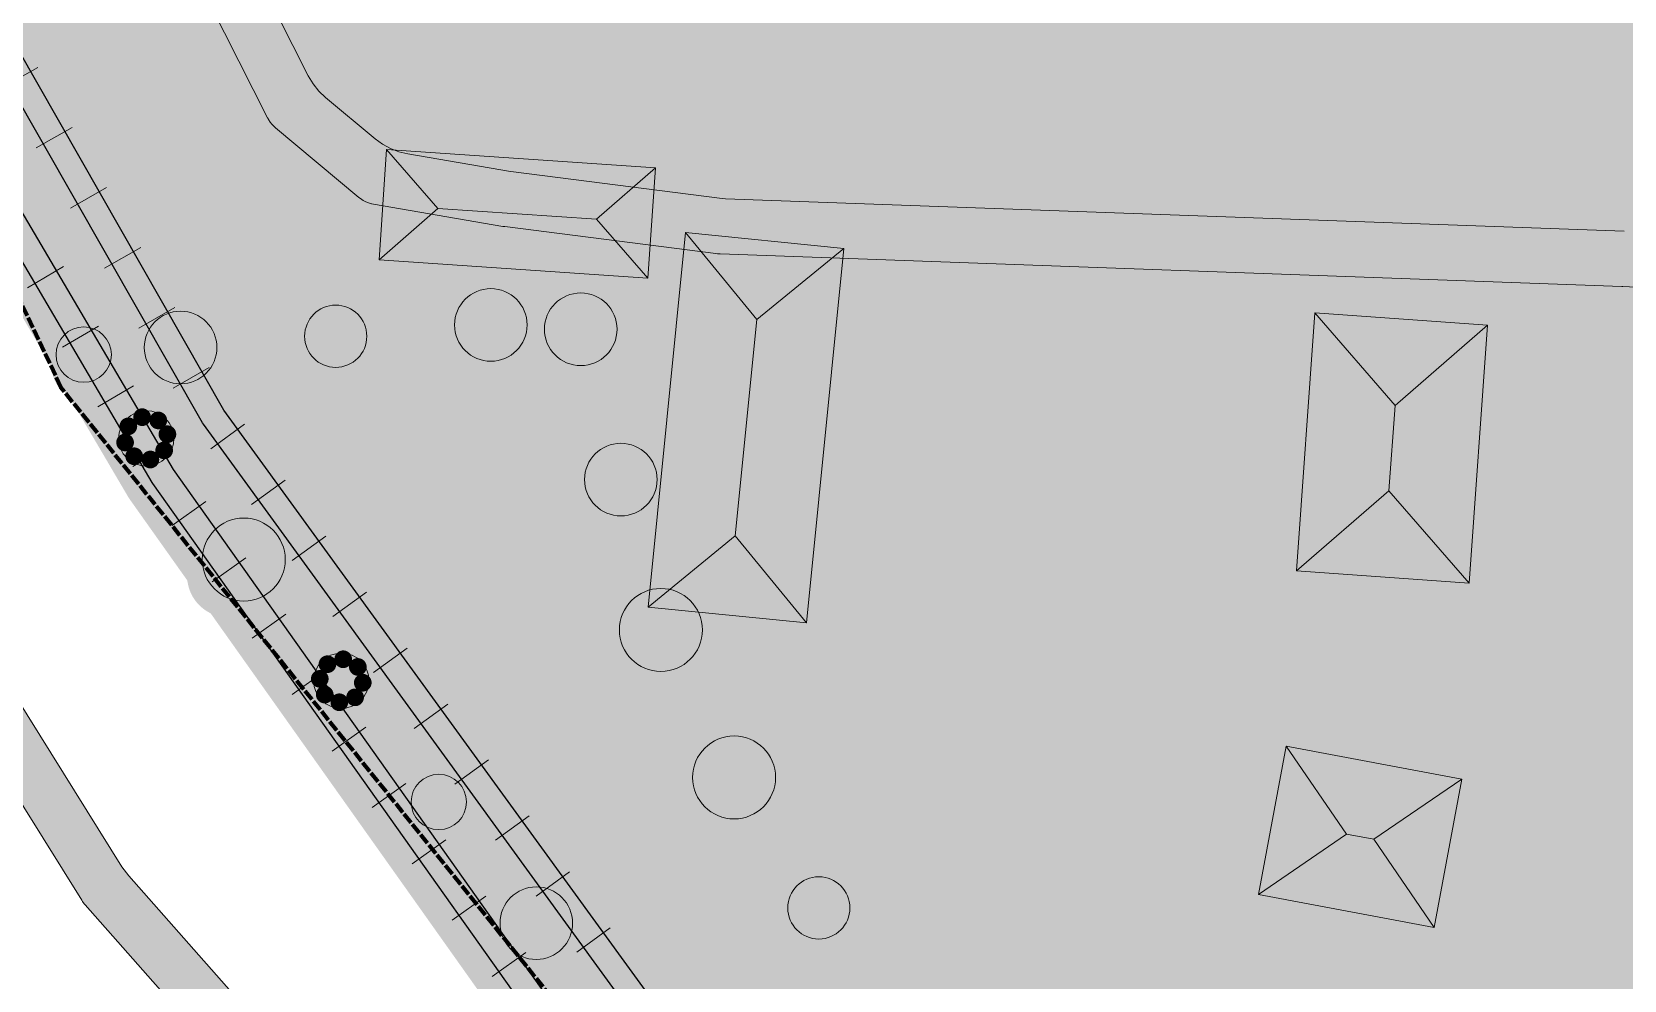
# Model space of a CAD drawing. Header units: metres. Extents: x 305909 to 307171, y 9156037 to 9156671.
# Drawn here: x 306094.2 to 306186.4, y 9156320.9 to 9156375.7 of the extents above; entities that cross this region are included whole.
import ezdxf

# ---------------------------------------------------------------- set-up
doc = ezdxf.new("R2010")
doc.units = ezdxf.units.M
doc.linetypes.add('DASHED2', pattern=[0.762, 0.635, -0.127])
for name, color, linetype, lineweight, true_color in [('B-BANGUNAN_PERMUKIMAN', 7, 'Continuous', 13, 0xf0cd8c), ('B-BAYANGAN', 7, 'Continuous', 0, 0x76786c), ('B-DELINEASI', 7, 'DASHED2', 70, 0xc800c8), ('J-PERKERASAN_JALAN', 7, 'Continuous', 9, 0x989896), ('K-REL_BALAS', 7, 'Continuous', 0, 0xb0a89c), ('K-REL_BANTALAN', 7, 'Continuous', 9, 0x5a5a5a), ('K-REL_KA', 7, 'Continuous', 25, 0x282828), ('V-POHON_PENEDUH', 7, 'Continuous', 13, 0x288232)]:
    doc.layers.add(name, color=color, linetype=linetype, lineweight=lineweight, true_color=true_color)
doc.layers.add('G-PERKERASAN', color=7, linetype='Continuous')

# ---------------------------------------------------------------- blocks, each defined once
blk = doc.blocks.new('POHON')
at = {"true_color": 0x347638}
h = blk.add_hatch(color=97, dxfattribs=at)
h.dxf.hatch_style = 1
edge = h.paths.add_edge_path()
edge.add_arc((0, 0), 1, 0, 360)
at = {"true_color": 0x3e843e}
h = blk.add_hatch(color=97, dxfattribs=at)
h.dxf.hatch_style = 1
edge = h.paths.add_edge_path()
edge.add_arc((-0.552, 0.552), 0.32, 0, 360)
at = {"true_color": 0x62a556}
h = blk.add_hatch(color=85, dxfattribs=at)
h.dxf.hatch_style = 1
edge = h.paths.add_edge_path()
edge.add_arc((-0.2, 0.22), 0.55, 0, 360)
at = {"true_color": 0x3e843e}
h = blk.add_hatch(color=97, dxfattribs=at)
h.dxf.hatch_style = 1
edge = h.paths.add_edge_path()
edge.add_arc((0, 0.78), 0.32, 0, 360)
h = blk.add_hatch(color=97, dxfattribs=at)
h.dxf.hatch_style = 1
edge = h.paths.add_edge_path()
edge.add_arc((0.552, 0.552), 0.32, 0, 360)
at = {"true_color": 0x697060}
h = blk.add_hatch(color=251, dxfattribs=at)
h.dxf.hatch_style = 1
edge = h.paths.add_edge_path()
edge.add_arc((0.38, -0.38), 1, 0, 360)
at = {"true_color": 0x3e843e}
h = blk.add_hatch(color=97, dxfattribs=at)
h.dxf.hatch_style = 1
edge = h.paths.add_edge_path()
edge.add_arc((-0.78, 0), 0.32, 0, 360)
h = blk.add_hatch(color=97, dxfattribs=at)
h.dxf.hatch_style = 1
edge = h.paths.add_edge_path()
edge.add_arc((0.78, 0), 0.32, 0, 360)
h = blk.add_hatch(color=97, dxfattribs=at)
h.dxf.hatch_style = 1
edge = h.paths.add_edge_path()
edge.add_arc((-0.552, -0.552), 0.32, 0, 360)
h = blk.add_hatch(color=97, dxfattribs=at)
h.dxf.hatch_style = 1
edge = h.paths.add_edge_path()
edge.add_arc((0.552, -0.552), 0.32, 0, 360)
h = blk.add_hatch(color=97, dxfattribs=at)
h.dxf.hatch_style = 1
edge = h.paths.add_edge_path()
edge.add_arc((0, -0.78), 0.32, 0, 360)
at = {"color": 99, "lineweight": 9, "true_color": 0x235528}
blk.add_circle((0, 0), 1, dxfattribs=at)

msp = doc.modelspace()

# ---------------------------------------------------------------- hatches: boundary and pattern name
at = {"layer": 'B-BANGUNAN_PERMUKIMAN', "true_color": 0xed9367}
h = msp.add_hatch(color=21, dxfattribs=at)
h.dxf.hatch_style = 1
h.paths.add_polyline_path([(306117.752, 9156365.507), (306114.342, 9156362.531), (306114.342, 9156362.531), (306114.776, 9156368.917), (306117.752, 9156365.507)])
at = {"layer": 'B-BANGUNAN_PERMUKIMAN', "true_color": 0xea9165}
h = msp.add_hatch(color=33, dxfattribs=at)
h.dxf.hatch_style = 1
h.paths.add_polyline_path([(306130.334, 9156367.859), (306126.924, 9156364.883), (306117.752, 9156365.507), (306114.776, 9156368.917), (306130.334, 9156367.859)])
at = {"layer": 'B-BANGUNAN_PERMUKIMAN', "true_color": 0xba7450}
h = msp.add_hatch(color=23, dxfattribs=at)
h.dxf.hatch_style = 1
h.paths.add_polyline_path([(306126.924, 9156364.883), (306130.334, 9156367.859), (306129.9, 9156361.473), (306126.924, 9156364.883)])
at = {"layer": 'B-BANGUNAN_PERMUKIMAN', "true_color": 0xbd7652}
h = msp.add_hatch(color=23, dxfattribs=at)
h.dxf.hatch_style = 1
h.paths.add_polyline_path([(306120.081, 9156362.141), (306114.342, 9156362.531), (306117.752, 9156365.507), (306126.924, 9156364.883), (306129.9, 9156361.473), (306129.9, 9156361.473), (306120.081, 9156362.141)])
at = {"layer": 'B-BANGUNAN_PERMUKIMAN', "true_color": 0xee9467}
h = msp.add_hatch(color=21, dxfattribs=at)
h.dxf.hatch_style = 1
h.paths.add_polyline_path([(306132.077, 9156364.118), (306132.077, 9156364.118), (306136.198, 9156359.081), (306134.948, 9156346.58), (306129.911, 9156342.458), (306132.077, 9156364.118)])
at = {"layer": 'B-BANGUNAN_PERMUKIMAN', "true_color": 0xe99165}
h = msp.add_hatch(color=33, dxfattribs=at)
h.dxf.hatch_style = 1
h.paths.add_polyline_path([(306136.198, 9156359.081), (306132.077, 9156364.118), (306141.235, 9156363.202), (306136.198, 9156359.081)])
at = {"layer": 'B-BANGUNAN_PERMUKIMAN', "true_color": 0xb97350}
h = msp.add_hatch(color=23, dxfattribs=at)
h.dxf.hatch_style = 1
h.paths.add_polyline_path([(306134.948, 9156346.58), (306136.198, 9156359.081), (306141.235, 9156363.202), (306141.235, 9156363.202), (306139.069, 9156341.543), (306134.948, 9156346.58)])
at = {"layer": 'B-BANGUNAN_PERMUKIMAN', "true_color": 0xed9367}
h = msp.add_hatch(color=21, dxfattribs=at)
h.dxf.hatch_style = 1
h.paths.add_polyline_path([(306173.135, 9156354.113), (306172.786, 9156349.187), (306167.433, 9156344.543), (306168.492, 9156359.466), (306168.492, 9156359.466), (306173.135, 9156354.113)])
at = {"layer": 'B-BANGUNAN_PERMUKIMAN', "true_color": 0xea9165}
h = msp.add_hatch(color=33, dxfattribs=at)
h.dxf.hatch_style = 1
h.paths.add_polyline_path([(306173.135, 9156354.113), (306168.492, 9156359.466), (306178.488, 9156358.757), (306173.135, 9156354.113)])
at = {"layer": 'B-BANGUNAN_PERMUKIMAN', "true_color": 0xba7450}
h = msp.add_hatch(color=23, dxfattribs=at)
h.dxf.hatch_style = 1
h.paths.add_polyline_path([(306177.43, 9156343.834), (306172.786, 9156349.187), (306173.135, 9156354.113), (306178.488, 9156358.757), (306178.488, 9156358.757), (306177.43, 9156343.834)])
at = {"layer": 'B-BANGUNAN_PERMUKIMAN', "true_color": 0xbd7652}
h = msp.add_hatch(color=23, dxfattribs=at)
h.dxf.hatch_style = 1
h.paths.add_polyline_path([(306172.786, 9156349.187), (306177.43, 9156343.834), (306167.433, 9156344.543), (306167.433, 9156344.543), (306172.786, 9156349.187)])
at = {"layer": 'B-BANGUNAN_PERMUKIMAN', "true_color": 0xbe7652}
h = msp.add_hatch(color=23, dxfattribs=at)
h.dxf.hatch_style = 1
h.paths.add_polyline_path([(306134.948, 9156346.58), (306139.069, 9156341.543), (306139.069, 9156341.543), (306129.911, 9156342.458), (306134.948, 9156346.58)])
at = {"layer": 'B-BANGUNAN_PERMUKIMAN', "true_color": 0xef9568}
h = msp.add_hatch(color=21, dxfattribs=at)
h.dxf.hatch_style = 1
h.paths.add_polyline_path([(306170.335, 9156329.316), (306165.236, 9156325.828), (306166.846, 9156334.415), (306170.335, 9156329.316)])
at = {"layer": 'B-BANGUNAN_PERMUKIMAN', "true_color": 0xe78f64}
h = msp.add_hatch(color=33, dxfattribs=at)
h.dxf.hatch_style = 1
h.paths.add_polyline_path([(306177.007, 9156332.51), (306171.907, 9156329.021), (306170.335, 9156329.316), (306166.846, 9156334.415), (306177.007, 9156332.51)])
at = {"layer": 'B-BANGUNAN_PERMUKIMAN', "true_color": 0xb8724f}
h = msp.add_hatch(color=35, dxfattribs=at)
h.dxf.hatch_style = 1
h.paths.add_polyline_path([(306175.396, 9156323.922), (306171.907, 9156329.021), (306177.007, 9156332.51), (306175.396, 9156323.922)])
at = {"layer": 'B-BANGUNAN_PERMUKIMAN', "true_color": 0xc07853}
h = msp.add_hatch(color=23, dxfattribs=at)
h.dxf.hatch_style = 1
h.paths.add_polyline_path([(306165.236, 9156325.827), (306165.236, 9156325.828), (306170.335, 9156329.316), (306171.907, 9156329.021), (306175.396, 9156323.922), (306165.236, 9156325.827)])
at = {"layer": 'B-BAYANGAN', "true_color": 0x76786c}
h = msp.add_hatch(color=8, dxfattribs=at)
h.dxf.hatch_style = 1
h.paths.add_polyline_path([(306131.084, 9156367.109), (306130.65, 9156360.723), (306115.092, 9156361.782), (306115.526, 9156368.167), (306131.084, 9156367.109)])
h = msp.add_hatch(color=8, dxfattribs=at)
h.dxf.hatch_style = 1
h.paths.add_polyline_path([(306141.985, 9156362.452), (306139.819, 9156340.793), (306130.661, 9156341.708), (306132.827, 9156363.368), (306141.985, 9156362.452)])
h = msp.add_hatch(color=8, dxfattribs=at)
h.dxf.hatch_style = 1
h.paths.add_polyline_path([(306179.238, 9156358.007), (306178.18, 9156343.084), (306168.183, 9156343.793), (306169.242, 9156358.716), (306179.238, 9156358.007)])
h = msp.add_hatch(color=8, dxfattribs=at)
h.dxf.hatch_style = 1
h.paths.add_polyline_path([(306177.757, 9156331.76), (306176.146, 9156323.172), (306165.986, 9156325.077), (306167.596, 9156333.665), (306177.757, 9156331.76)])
at = {"layer": 'G-PERKERASAN', "true_color": 0xe0ded9}
h = msp.add_hatch(color=254, dxfattribs=at)
h.dxf.hatch_style = 1
h.paths.add_polyline_path([(306490.891, 9156113.339), (306423.331, 9156121.005), (306333.538, 9156153.468), (306256.179, 9156192.148), (306187.799, 9156246.714), (306159.615, 9156278.263), (306141.521, 9156298.517), (306095.934, 9156355.156), (306061.399, 9156428.371), (306059.148, 9156434.53), (306148.271, 9156429.794), (306176.037, 9156423.566), (306176.556, 9156407.217), (306190.899, 9156401.744), (306216, 9156392.167), (306214.889, 9156381.57), (306213.145, 9156364.919), (306222.697, 9156364.48), (306235.721, 9156363.881), (306237.278, 9156384.641), (306252.329, 9156383.603), (306255.703, 9156410.591), (306262.529, 9156410.022), (306265.045, 9156409.812), (306263.228, 9156389.572), (306278.279, 9156387.236), (306277.389, 9156377.004), (306277.241, 9156375.299), (306288.399, 9156374.261), (306289.59, 9156385.71), (306291.773, 9156406.698), (306306.045, 9156404.882), (306304.229, 9156386.717), (306333.608, 9156380.915), (306333.662, 9156381.234), (306337.441, 9156403.768), (306347.566, 9156464.144), (306314.273, 9156469.955), (306297.277, 9156471.802), (306305.21, 9156522.666), (306276.314, 9156526.951), (306271.414, 9156483.995), (306194.932, 9156492.493), (306197.888, 9156513.183), (306117.341, 9156521.312), (306107.735, 9156482.886), (306039.428, 9156488.501), (306035.152, 9156500.205), (306008.214, 9156577.564), (306165.696, 9156567.29), (306291.75, 9156555.548), (306369.455, 9156545.532), (306490.891, 9156525.396), (306490.891, 9156230.233), (306472.743, 9156232.048), (306466.174, 9156213.241), (306445.179, 9156193.233), (306439.076, 9156185.097), (306447.728, 9156157.385), (306449.353, 9156134.04), (306490.891, 9156130.788), (306490.891, 9156113.339)])
at = {"layer": 'J-PERKERASAN_JALAN', "true_color": 0xa8a8a6}
h = msp.add_hatch(color=253, dxfattribs=at)
h.dxf.hatch_style = 1
h.paths.add_polyline_path([(306041.076, 9156435.177), (306040.99, 9156435.712), (306040.833, 9156436.23), (306006.235, 9156527.284), (306006.229, 9156527.301), (305988.24, 9156576.435), (305988.03, 9156576.91), (305987.76, 9156577.354), (305987.435, 9156577.759), (305987.06, 9156578.119), (305986.641, 9156578.427), (305986.187, 9156578.679), (305985.703, 9156578.869), (305985.199, 9156578.995), (305984.683, 9156579.054), (305940, 9156581.283), (305940, 9156584.287), (305980.602, 9156582.262), (305981.114, 9156582.269), (305981.621, 9156582.342), (305982.115, 9156582.479), (305982.587, 9156582.678), (305983.03, 9156582.935), (305983.436, 9156583.247), (305983.799, 9156583.609), (305984.113, 9156584.014), (305984.373, 9156584.456), (305984.574, 9156584.927), (305984.713, 9156585.42), (305984.787, 9156585.927), (305984.797, 9156586.439), (305984.741, 9156586.949), (305984.62, 9156587.447), (305979.808, 9156602.888), (305968.292, 9156640), (305971.433, 9156640), (305982.672, 9156603.784), (305982.673, 9156603.779), (305988.799, 9156584.12), (305988.977, 9156583.654), (305989.211, 9156583.214), (305989.498, 9156582.806), (305989.834, 9156582.437), (305990.213, 9156582.113), (305990.63, 9156581.839), (305991.077, 9156581.619), (305991.548, 9156581.455), (305992.036, 9156581.352), (306000.659, 9156580.086), (306000.935, 9156580.055), (306022.172, 9156578.431), (306022.417, 9156578.396), (306022.426, 9156578.394), (306022.57, 9156578.367), (306023.077, 9156578.306), (306023.588, 9156578.31), (306024.094, 9156578.379), (306024.587, 9156578.512), (306025.059, 9156578.706), (306025.503, 9156578.96), (306025.91, 9156579.267), (306026.275, 9156579.624), (306026.592, 9156580.025), (306026.855, 9156580.463), (306027.06, 9156580.93), (306027.204, 9156581.42), (306027.284, 9156581.925), (306027.299, 9156582.435), (306027.249, 9156582.943), (306027.135, 9156583.441), (306026.959, 9156583.92), (306010.165, 9156621.817), (306010.153, 9156621.845), (306010.147, 9156621.859), (306010.135, 9156621.888), (306002.766, 9156640), (306006.005, 9156640), (306012.888, 9156623.082), (306012.936, 9156622.969), (306028.087, 9156588.779), (306028.325, 9156588.324), (306028.619, 9156587.902), (306028.965, 9156587.522), (306029.357, 9156587.19), (306029.788, 9156586.91), (306030.252, 9156586.688), (306030.74, 9156586.528), (306031.245, 9156586.431), (306031.758, 9156586.4), (306032.271, 9156586.435), (306032.775, 9156586.535), (306033.262, 9156586.699), (306033.724, 9156586.925), (306034.154, 9156587.207), (306034.543, 9156587.543), (306034.886, 9156587.925), (306035.178, 9156588.349), (306035.412, 9156588.806), (306035.587, 9156589.29), (306035.697, 9156589.792), (306035.743, 9156590.304), (306035.722, 9156590.817), (306034.623, 9156601.287), (306034.62, 9156601.316), (306034.619, 9156601.331), (306034.616, 9156601.359), (306034.446, 9156603.613), (306034.441, 9156603.698), (306034.443, 9156603.869), (306034.449, 9156603.954), (306034.674, 9156606.311), (306034.684, 9156606.401), (306034.713, 9156606.557), (306034.757, 9156606.71), (306034.787, 9156606.795), (306043.833, 9156630.328), (306044.019, 9156630.968), (306044.518, 9156633.428), (306044.581, 9156633.851), (306044.859, 9156636.833), (306044.861, 9156636.856), (306045.205, 9156640), (306048.223, 9156640), (306047.849, 9156636.585), (306047.843, 9156636.522), (306047.545, 9156633.332), (306047.533, 9156633.226), (306047.525, 9156633.173), (306047.506, 9156633.068), (306046.876, 9156629.962), (306046.858, 9156629.881), (306046.811, 9156629.721), (306046.783, 9156629.642), (306037.841, 9156606.379), (306037.681, 9156605.859), (306037.593, 9156605.323), (306037.476, 9156604.095), (306037.47, 9156603.414), (306037.603, 9156601.651), (306037.613, 9156601.535), (306040.052, 9156578.299), (306040.137, 9156577.799), (306040.284, 9156577.314), (306040.492, 9156576.851), (306040.756, 9156576.418), (306041.074, 9156576.023), (306041.438, 9156575.67), (306041.844, 9156575.367), (306042.286, 9156575.117), (306042.755, 9156574.925), (306043.245, 9156574.794), (306043.748, 9156574.727), (306119.27, 9156569.384), (306119.312, 9156569.381), (306119.336, 9156569.378), (306119.378, 9156569.374), (306160.641, 9156564.729), (306160.728, 9156564.721), (306186.136, 9156562.42), (306186.323, 9156562.407), (306211.341, 9156561.319), (306211.341, 9156558.116), (306186.076, 9156559.215), (306186.029, 9156559.218), (306186.001, 9156559.22), (306185.955, 9156559.223), (306160.389, 9156561.538), (306160.374, 9156561.54), (306160.328, 9156561.544), (306119.114, 9156566.184), (306118.949, 9156566.199), (306041.544, 9156571.674), (306041.014, 9156571.677), (306040.488, 9156571.609), (306039.976, 9156571.472), (306039.486, 9156571.269), (306039.027, 9156571.002), (306038.608, 9156570.678), (306038.236, 9156570.301), (306037.916, 9156569.877), (306037.656, 9156569.416), (306037.458, 9156568.923), (306037.328, 9156568.41), (306037.266, 9156567.883), (306037.275, 9156567.353), (306037.354, 9156566.829), (306037.502, 9156566.319), (306052.934, 9156523.818), (306052.972, 9156523.702), (306052.992, 9156523.632), (306053.023, 9156523.515), (306061.385, 9156487.262), (306061.532, 9156486.772), (306061.74, 9156486.304), (306062.006, 9156485.867), (306062.326, 9156485.467), (306062.695, 9156485.111), (306063.105, 9156484.806), (306063.552, 9156484.555), (306064.027, 9156484.364), (306064.522, 9156484.234), (306065.03, 9156484.169), (306080.466, 9156483.192), (306080.587, 9156483.18), (306080.647, 9156483.173), (306080.766, 9156483.154), (306103.058, 9156479), (306103.081, 9156478.996), (306123.167, 9156474.928), (306123.479, 9156474.878), (306129.661, 9156474.127), (306129.717, 9156474.121), (306138.223, 9156473.211), (306138.4, 9156473.196), (306169.219, 9156471.277), (306169.329, 9156471.272), (306186.323, 9156470.682), (306186.374, 9156470.679), (306186.4, 9156470.678), (306186.451, 9156470.674), (306205.826, 9156469.002), (306205.947, 9156468.988), (306206.007, 9156468.979), (306206.127, 9156468.957), (306211.341, 9156467.858), (306211.341, 9156464.792), (306205.777, 9156465.965), (306205.295, 9156466.037), (306186.308, 9156467.675), (306186.103, 9156467.687), (306169.163, 9156468.276), (306169.135, 9156468.277), (306169.122, 9156468.278), (306169.094, 9156468.279), (306138.114, 9156470.208), (306138.07, 9156470.211), (306138.048, 9156470.213), (306138.004, 9156470.217), (306129.37, 9156471.141), (306129.348, 9156471.143), (306122.941, 9156471.921), (306122.863, 9156471.932), (306122.824, 9156471.938), (306122.746, 9156471.952), (306102.539, 9156476.045), (306102.478, 9156476.057), (306080.485, 9156480.155), (306080.005, 9156480.215), (306069.219, 9156480.898), (306068.688, 9156480.896), (306068.162, 9156480.825), (306067.651, 9156480.684), (306067.163, 9156480.477), (306066.706, 9156480.206), (306066.289, 9156479.878), (306065.919, 9156479.498), (306065.603, 9156479.072), (306065.346, 9156478.608), (306065.152, 9156478.114), (306065.026, 9156477.599), (306064.969, 9156477.071), (306064.982, 9156476.541), (306065.066, 9156476.017), (306065.218, 9156475.509), (306073.628, 9156452.948), (306073.682, 9156452.811), (306090.746, 9156411.717), (306090.872, 9156411.444), (306110.246, 9156373.191), (306110.523, 9156372.726), (306110.86, 9156372.302), (306111.251, 9156371.928), (306114.114, 9156369.538), (306114.538, 9156369.229), (306115, 9156368.978), (306115.49, 9156368.789), (306116.001, 9156368.667), (306121.949, 9156367.646), (306122.121, 9156367.62), (306134.037, 9156366.103), (306134.398, 9156366.073), (306186.403, 9156364.194), (306186.425, 9156364.193), (306211.341, 9156362.949), (306211.341, 9156359.746), (306186.314, 9156360.995), (306186.259, 9156360.997), (306134.074, 9156362.883), (306133.984, 9156362.888), (306133.93, 9156362.892), (306133.84, 9156362.902), (306121.618, 9156364.458), (306121.575, 9156364.464), (306121.549, 9156364.468), (306121.506, 9156364.475), (306114.026, 9156365.759), (306113.923, 9156365.779), (306113.913, 9156365.781), (306113.731, 9156365.833), (306113.576, 9156365.895), (306113.427, 9156365.973), (306113.27, 9156366.078), (306113.262, 9156366.085), (306113.18, 9156366.15), (306108.354, 9156370.178), (306108.277, 9156370.245), (306108.27, 9156370.252), (306108.142, 9156370.383), (306108.042, 9156370.509), (306107.943, 9156370.663), (306107.938, 9156370.672), (306107.89, 9156370.761), (306087.939, 9156410.152), (306087.906, 9156410.22), (306087.888, 9156410.261), (306087.857, 9156410.33), (306070.695, 9156451.662), (306070.681, 9156451.696), (306070.673, 9156451.716), (306070.66, 9156451.751), (306059.264, 9156482.318), (306059.223, 9156482.441), (306059.2, 9156482.516), (306059.167, 9156482.642), (306049.968, 9156522.523), (306049.83, 9156522.989), (306032.51, 9156570.691), (306032.293, 9156571.183), (306032.011, 9156571.643), (306031.67, 9156572.06), (306031.276, 9156572.427), (306030.836, 9156572.739), (306030.358, 9156572.988), (306029.851, 9156573.171), (306022.312, 9156575.329), (306021.918, 9156575.421), (306021.516, 9156575.472), (306000.646, 9156577.068), (306000.586, 9156577.077), (306000.342, 9156577.104), (306000.282, 9156577.109), (305997.318, 9156577.544), (305996.803, 9156577.586), (305996.287, 9156577.561), (305995.779, 9156577.47), (305995.286, 9156577.315), (305994.818, 9156577.097), (305994.382, 9156576.82), (305993.985, 9156576.49), (305993.634, 9156576.111), (305993.334, 9156575.69), (305993.092, 9156575.234), (305992.91, 9156574.75), (305992.792, 9156574.247), (305992.739, 9156573.734), (305992.754, 9156573.217), (305992.835, 9156572.707), (305992.981, 9156572.212), (306009.031, 9156528.372), (306009.048, 9156528.327), (306044.021, 9156436.284), (306044.055, 9156436.188), (306044.101, 9156436.017), (306044.125, 9156435.867), (306044.135, 9156435.689), (306044.134, 9156435.588), (306043.979, 9156432.009), (306043.991, 9156431.486), (306044.071, 9156430.968), (306044.218, 9156430.465), (306044.429, 9156429.986), (306044.701, 9156429.539), (306045.029, 9156429.131), (306045.408, 9156428.769), (306047.448, 9156427.062), (306047.532, 9156426.988), (306047.668, 9156426.845), (306047.787, 9156426.689), (306047.847, 9156426.594), (306056.199, 9156412.537), (306056.256, 9156412.433), (306056.283, 9156412.381), (306056.335, 9156412.274), (306069.458, 9156382.697), (306069.469, 9156382.673), (306069.474, 9156382.66), (306069.484, 9156382.636), (306078.042, 9156361.863), (306078.347, 9156361.269), (306099.465, 9156327.439), (306099.86, 9156326.909), (306134.335, 9156287.865), (306134.358, 9156287.839), (306134.369, 9156287.826), (306134.391, 9156287.799), (306147.683, 9156271.643), (306147.754, 9156271.543), (306147.665, 9156271.459), (306145.55, 9156269.719), (306145.45, 9156269.647), (306145.366, 9156269.737), (306132.125, 9156285.832), (306132.034, 9156285.938), (306097.337, 9156325.234), (306097.284, 9156325.297), (306097.185, 9156325.429), (306097.14, 9156325.499), (306075.58, 9156360.036), (306075.537, 9156360.108), (306075.461, 9156360.256), (306075.427, 9156360.333), (306066.734, 9156381.437), (306066.691, 9156381.536), (306053.701, 9156410.813), (306053.483, 9156411.234), (306045.718, 9156424.303), (306045.467, 9156424.677), (306045.175, 9156425.019), (306044.846, 9156425.327), (306044.802, 9156425.364), (306044.376, 9156425.675), (306043.913, 9156425.928), (306043.421, 9156426.117), (306042.907, 9156426.24), (306042.383, 9156426.294), (306041.855, 9156426.278), (306041.334, 9156426.194), (306040.829, 9156426.041), (306040.349, 9156425.824), (306039.901, 9156425.545), (306038.861, 9156424.797), (306038.774, 9156424.738), (306038.616, 9156424.648), (306038.473, 9156424.585), (306038.324, 9156424.537), (306038.171, 9156424.505), (306038.015, 9156424.49), (306037.833, 9156424.49), (306037.729, 9156424.499), (305940, 9156435.127), (305940, 9156438.144), (306035.773, 9156427.729), (306036.298, 9156427.707), (306036.821, 9156427.753), (306037.333, 9156427.868), (306037.826, 9156428.049), (306038.291, 9156428.293), (306038.72, 9156428.595), (306039.106, 9156428.951), (306039.442, 9156429.355), (306039.722, 9156429.799), (306040.232, 9156430.739), (306040.241, 9156430.757), (306040.55, 9156431.334), (306040.793, 9156431.881), (306040.951, 9156432.457), (306041.021, 9156433.051), (306041.09, 9156434.636), (306041.076, 9156435.177)])
at = {"layer": 'K-REL_BALAS', "true_color": 0xbeb8ae}
h = msp.add_hatch(color=9, dxfattribs=at)
h.dxf.hatch_style = 1
h.paths.add_polyline_path([(306184.805, 9156246.361), (306160.639, 9156270.287), (306160.602, 9156270.325), (306160.569, 9156270.36), (306160.533, 9156270.399), (306135.058, 9156299.206), (306135.003, 9156299.272), (306134.955, 9156299.332), (306134.904, 9156299.4), (306099.922, 9156348.675), (306099.883, 9156348.732), (306099.85, 9156348.783), (306099.814, 9156348.842), (306083.635, 9156376.349), (306083.605, 9156376.401), (306083.58, 9156376.448), (306083.553, 9156376.501), (306067.775, 9156408.566), (306067.749, 9156408.62), (306067.728, 9156408.669), (306067.704, 9156408.724), (306034.083, 9156492.191), (306034.069, 9156492.227), (306034.057, 9156492.26), (306034.043, 9156492.296), (306009.189, 9156563.83), (306009.189, 9156563.83), (306009.188, 9156563.832), (306009.188, 9156563.832), (305972.462, 9156669.237), (305973.822, 9156669.71), (305975.484, 9156670.29), (305976.844, 9156670.763), (306013.57, 9156565.357), (306012.211, 9156564.883), (306011.379, 9156564.593), (306012.211, 9156564.882), (306013.571, 9156565.355), (306038.408, 9156493.872), (306071.976, 9156410.537), (306087.678, 9156378.627), (306088.936, 9156376.488), (306087.904, 9156378.294), (306087.877, 9156378.345), (306087.853, 9156378.391), (306087.827, 9156378.443), (306072.891, 9156409.638), (306072.869, 9156409.684), (306072.851, 9156409.726), (306072.831, 9156409.773), (306038.876, 9156494.046), (306038.861, 9156494.085), (306038.848, 9156494.12), (306038.834, 9156494.158), (306014.313, 9156565.435), (305978.006, 9156669.234), (305979.365, 9156669.709), (305981.026, 9156670.291), (305982.385, 9156670.766), (306018.694, 9156566.962), (306017.335, 9156566.486), (306016.505, 9156566.196), (306017.337, 9156566.482), (306018.698, 9156566.951), (306043.202, 9156495.725), (306077.108, 9156411.576), (306091.975, 9156380.522), (306106.708, 9156354.72), (306143.278, 9156304.416), (306167.372, 9156277.088), (306184.805, 9156260.062), (306184.805, 9156253.576), (306164.068, 9156273.829), (306164.026, 9156273.872), (306163.989, 9156273.911), (306163.949, 9156273.955), (306139.725, 9156301.429), (306139.677, 9156301.487), (306139.635, 9156301.539), (306139.589, 9156301.599), (306115.87, 9156334.227), (306138.616, 9156302.187), (306163.958, 9156273.53), (306184.805, 9156252.891), (306184.805, 9156246.361)])

# ---------------------------------------------------------------- linework, layer by layer
at = {"layer": 'B-BANGUNAN_PERMUKIMAN', "color": 27, "lineweight": 9, "true_color": 0x744832}
for p, q in [((306114.776, 9156368.917), (306117.752, 9156365.507)), ((306130.334, 9156367.859), (306126.924, 9156364.883)), ((306114.342, 9156362.531), (306117.752, 9156365.507)), ((306117.752, 9156365.507), (306126.924, 9156364.883)), ((306129.9, 9156361.473), (306126.924, 9156364.883)), ((306132.077, 9156364.118), (306136.198, 9156359.081)), ((306141.235, 9156363.202), (306136.198, 9156359.081)), ((306168.492, 9156359.466), (306173.135, 9156354.113)), ((306134.948, 9156346.58), (306136.198, 9156359.081)), ((306178.488, 9156358.757), (306173.135, 9156354.113)), ((306172.786, 9156349.187), (306173.135, 9156354.113)), ((306167.433, 9156344.543), (306172.786, 9156349.187)), ((306177.43, 9156343.834), (306172.786, 9156349.187)), ((306129.911, 9156342.458), (306134.948, 9156346.58)), ((306139.069, 9156341.543), (306134.948, 9156346.58)), ((306166.846, 9156334.415), (306170.335, 9156329.316)), ((306177.007, 9156332.51), (306171.907, 9156329.021)), ((306165.236, 9156325.828), (306170.335, 9156329.316)), ((306170.335, 9156329.316), (306171.907, 9156329.021)), ((306175.396, 9156323.922), (306171.907, 9156329.021))]:
    msp.add_line(p, q, dxfattribs=at)
at = {"layer": 'B-BANGUNAN_PERMUKIMAN', "color": 27, "lineweight": 13, "true_color": 0x744832}
for points in [[(306130.334, 9156367.859), (306129.9, 9156361.473), (306114.342, 9156362.531), (306114.776, 9156368.917), (306130.334, 9156367.859)], [(306141.235, 9156363.202), (306139.069, 9156341.543), (306129.911, 9156342.458), (306132.077, 9156364.118), (306141.235, 9156363.202)], [(306178.488, 9156358.757), (306177.43, 9156343.834), (306167.433, 9156344.543), (306168.492, 9156359.466), (306178.488, 9156358.757)], [(306177.007, 9156332.51), (306175.396, 9156323.922), (306165.236, 9156325.827), (306166.846, 9156334.415), (306177.007, 9156332.51)]]:
    msp.add_lwpolyline(points, close=True, dxfattribs=at)
at = {"layer": 'B-DELINEASI'}
msp.add_lwpolyline([(306843.973, 9156139.654), (306613.966, 9156113.407), (306520.721, 9156109.954), (306423.331, 9156121.005), (306333.538, 9156153.468), (306256.179, 9156192.148), (306187.799, 9156246.714), (306141.521, 9156298.517), (306095.934, 9156355.156), (306061.399, 9156428.371), (306035.152, 9156500.205), (306008.214, 9156577.564), (306008.214, 9156577.564), (306165.696, 9156567.29), (306291.75, 9156555.548), (306369.455, 9156545.532), (306504.834, 9156523.084), (306572.178, 9156510.306), (306677.166, 9156490.276)], dxfattribs=at)
at = {"layer": 'J-PERKERASAN_JALAN', "color": 8, "lineweight": 13, "true_color": 0x787876}
for points in [[(306073.682, 9156452.811), (306090.746, 9156411.717), (306090.872, 9156411.444), (306110.246, 9156373.191), (306110.523, 9156372.726), (306110.86, 9156372.302), (306111.251, 9156371.928), (306114.114, 9156369.538), (306114.538, 9156369.229), (306115, 9156368.978), (306115.49, 9156368.789), (306116.001, 9156368.667), (306121.949, 9156367.646), (306122.121, 9156367.62), (306134.037, 9156366.103), (306134.398, 9156366.073), (306186.403, 9156364.194)], [(306279.508, 9156356.343), (306186.314, 9156360.995), (306186.259, 9156360.997), (306134.074, 9156362.883), (306133.984, 9156362.888), (306133.93, 9156362.892), (306133.84, 9156362.902), (306121.618, 9156364.458), (306121.575, 9156364.464), (306121.549, 9156364.468), (306121.506, 9156364.475), (306114.026, 9156365.759), (306113.923, 9156365.779), (306113.913, 9156365.781), (306113.731, 9156365.833), (306113.576, 9156365.895), (306113.427, 9156365.973), (306113.27, 9156366.078), (306113.262, 9156366.085), (306113.18, 9156366.15), (306108.354, 9156370.178), (306108.277, 9156370.245), (306108.27, 9156370.252), (306108.142, 9156370.383), (306108.042, 9156370.509), (306107.943, 9156370.663), (306107.938, 9156370.672), (306107.89, 9156370.761), (306087.939, 9156410.152)], [(306078.347, 9156361.269), (306099.465, 9156327.439), (306099.86, 9156326.909), (306134.335, 9156287.865)], [(306132.034, 9156285.938), (306097.337, 9156325.234), (306097.284, 9156325.297), (306097.185, 9156325.429), (306097.14, 9156325.499), (306075.58, 9156360.036)]]:
    msp.add_lwpolyline(points, dxfattribs=at)
at = {"layer": 'K-REL_BANTALAN'}
for points in [[(306094.597, 9156373.673), (306092.512, 9156372.483)], [(306096.58, 9156370.199), (306094.496, 9156369.009)], [(306098.563, 9156366.726), (306096.479, 9156365.536)], [(306100.547, 9156363.252), (306098.462, 9156362.062)], [(306094.003, 9156360.929), (306096.072, 9156362.146)], [(306102.53, 9156359.778), (306100.446, 9156358.588)], [(306096.031, 9156357.481), (306098.1, 9156358.698)], [(306104.513, 9156356.305), (306102.429, 9156355.115)], [(306098.059, 9156354.033), (306100.128, 9156355.25)], [(306106.555, 9156353.025), (306104.614, 9156351.614)], [(306100.087, 9156350.586), (306102.156, 9156351.802)], [(306108.907, 9156349.79), (306106.966, 9156348.379)], [(306102.36, 9156347.174), (306104.317, 9156348.564)], [(306111.259, 9156346.555), (306109.318, 9156345.143)], [(306104.676, 9156343.913), (306106.633, 9156345.302)], [(306113.611, 9156343.319), (306111.67, 9156341.908)], [(306106.992, 9156340.651), (306108.949, 9156342.04)], [(306115.963, 9156340.084), (306114.022, 9156338.673)], [(306109.307, 9156337.389), (306111.264, 9156338.779)], [(306118.315, 9156336.848), (306116.374, 9156335.437)], [(306111.623, 9156334.128), (306113.58, 9156335.517)], [(306120.667, 9156333.613), (306118.726, 9156332.202)], [(306113.938, 9156330.866), (306115.895, 9156332.255)], [(306123.02, 9156330.378), (306121.078, 9156328.966)], [(306116.254, 9156327.605), (306118.211, 9156328.994)], [(306125.372, 9156327.142), (306123.43, 9156325.731)], [(306118.57, 9156324.343), (306120.527, 9156325.732)], [(306127.724, 9156323.907), (306125.782, 9156322.496)], [(306120.885, 9156321.081), (306122.842, 9156322.471)]]:
    msp.add_lwpolyline(points, dxfattribs=at)
at = {"layer": 'K-REL_KA'}
for points in [[(306192.251, 9156248.54), (306165.186, 9156274.974), (306165.149, 9156275.013), (306140.926, 9156302.487), (306140.883, 9156302.54), (306104.174, 9156353.035), (306104.131, 9156353.102), (306089.294, 9156379.088), (306089.27, 9156379.134), (306074.334, 9156410.329), (306074.315, 9156410.371), (306040.36, 9156494.644), (306040.347, 9156494.679), (306015.824, 9156565.962)], [(306780.659, 9156140.363), (306614.032, 9156116.828), (306566.926, 9156113.377), (306520.076, 9156113.805), (306476.941, 9156116.645), (306436.377, 9156123.317), (306409.762, 9156129.689), (306382.783, 9156138.125), (306321.591, 9156161.937), (306270.827, 9156190.657), (306233.836, 9156215.587), (306193.238, 9156249.589), (306166.211, 9156275.985), (306142.028, 9156303.414), (306105.362, 9156353.85), (306090.557, 9156379.779), (306075.643, 9156410.93), (306041.702, 9156495.165), (306017.185, 9156566.43)], [(306012.06, 9156564.83), (306036.909, 9156493.311), (306070.514, 9156409.884), (306086.269, 9156377.867), (306102.418, 9156350.409), (306137.361, 9156301.192), (306162.795, 9156272.431), (306189.769, 9156245.724), (306230.45, 9156211.496), (306269.389, 9156186.193), (306321.24, 9156155.611), (306383.081, 9156133.328), (306407.521, 9156125.674), (306434.52, 9156118.808), (306481.453, 9156111.677), (306524.354, 9156109.51), (306569.434, 9156109.704), (306621.637, 9156114.513), (306775.929, 9156136.527)], [(306010.7, 9156564.357), (306035.555, 9156492.821), (306035.567, 9156492.789), (306069.188, 9156409.322), (306069.21, 9156409.273), (306084.988, 9156377.207), (306085.014, 9156377.16), (306101.193, 9156349.653), (306101.226, 9156349.601), (306136.209, 9156300.327), (306136.257, 9156300.266), (306161.732, 9156271.459), (306161.765, 9156271.424), (306188.777, 9156244.68)]]:
    msp.add_lwpolyline(points, dxfattribs=at)

# ---------------------------------------------------------------- block references
at = {"layer": 'V-POHON_PENEDUH'}
for p, xscale, yscale, rotation in [((306120.809, 9156358.772), 2.1, 2.1, 157.0466678138575), ((306126.012, 9156358.523), 2.1, 2.1, 68.34565697868247), ((306102.856, 9156357.467), 2.1, 2.1, 228.5868589342561), ((306111.833, 9156358.119), 1.8, 1.8, 89.75689790825469), ((306097.248, 9156357.059), 1.6, 1.6, 300.4833581917893), ((306100.869, 9156352.214), 1.6, 1.6, 101.0295736537542), ((306128.331, 9156349.827), 2.1, 2.1, 282.6513628976008), ((306106.512, 9156345.203), 2.4, 2.4, 272.0363016356221), ((306130.65, 9156341.131), 2.4, 2.4, 318.3359599891608), ((306112.155, 9156338.192), 1.6, 1.6, 129.8553566124259), ((306134.889, 9156332.601), 2.4, 2.4, 328.8325994853786), ((306117.798, 9156331.181), 1.6, 1.6, 141.4437775347976), ((306123.441, 9156324.17), 2.1, 2.1, 91.1563978642219), ((306139.791, 9156325.053), 1.8, 1.8, 259.0461295024134)]:
    msp.add_blockref('POHON', p, dxfattribs=dict(at, xscale=xscale, yscale=yscale, rotation=rotation))

doc.saveas('drawing.dxf')
